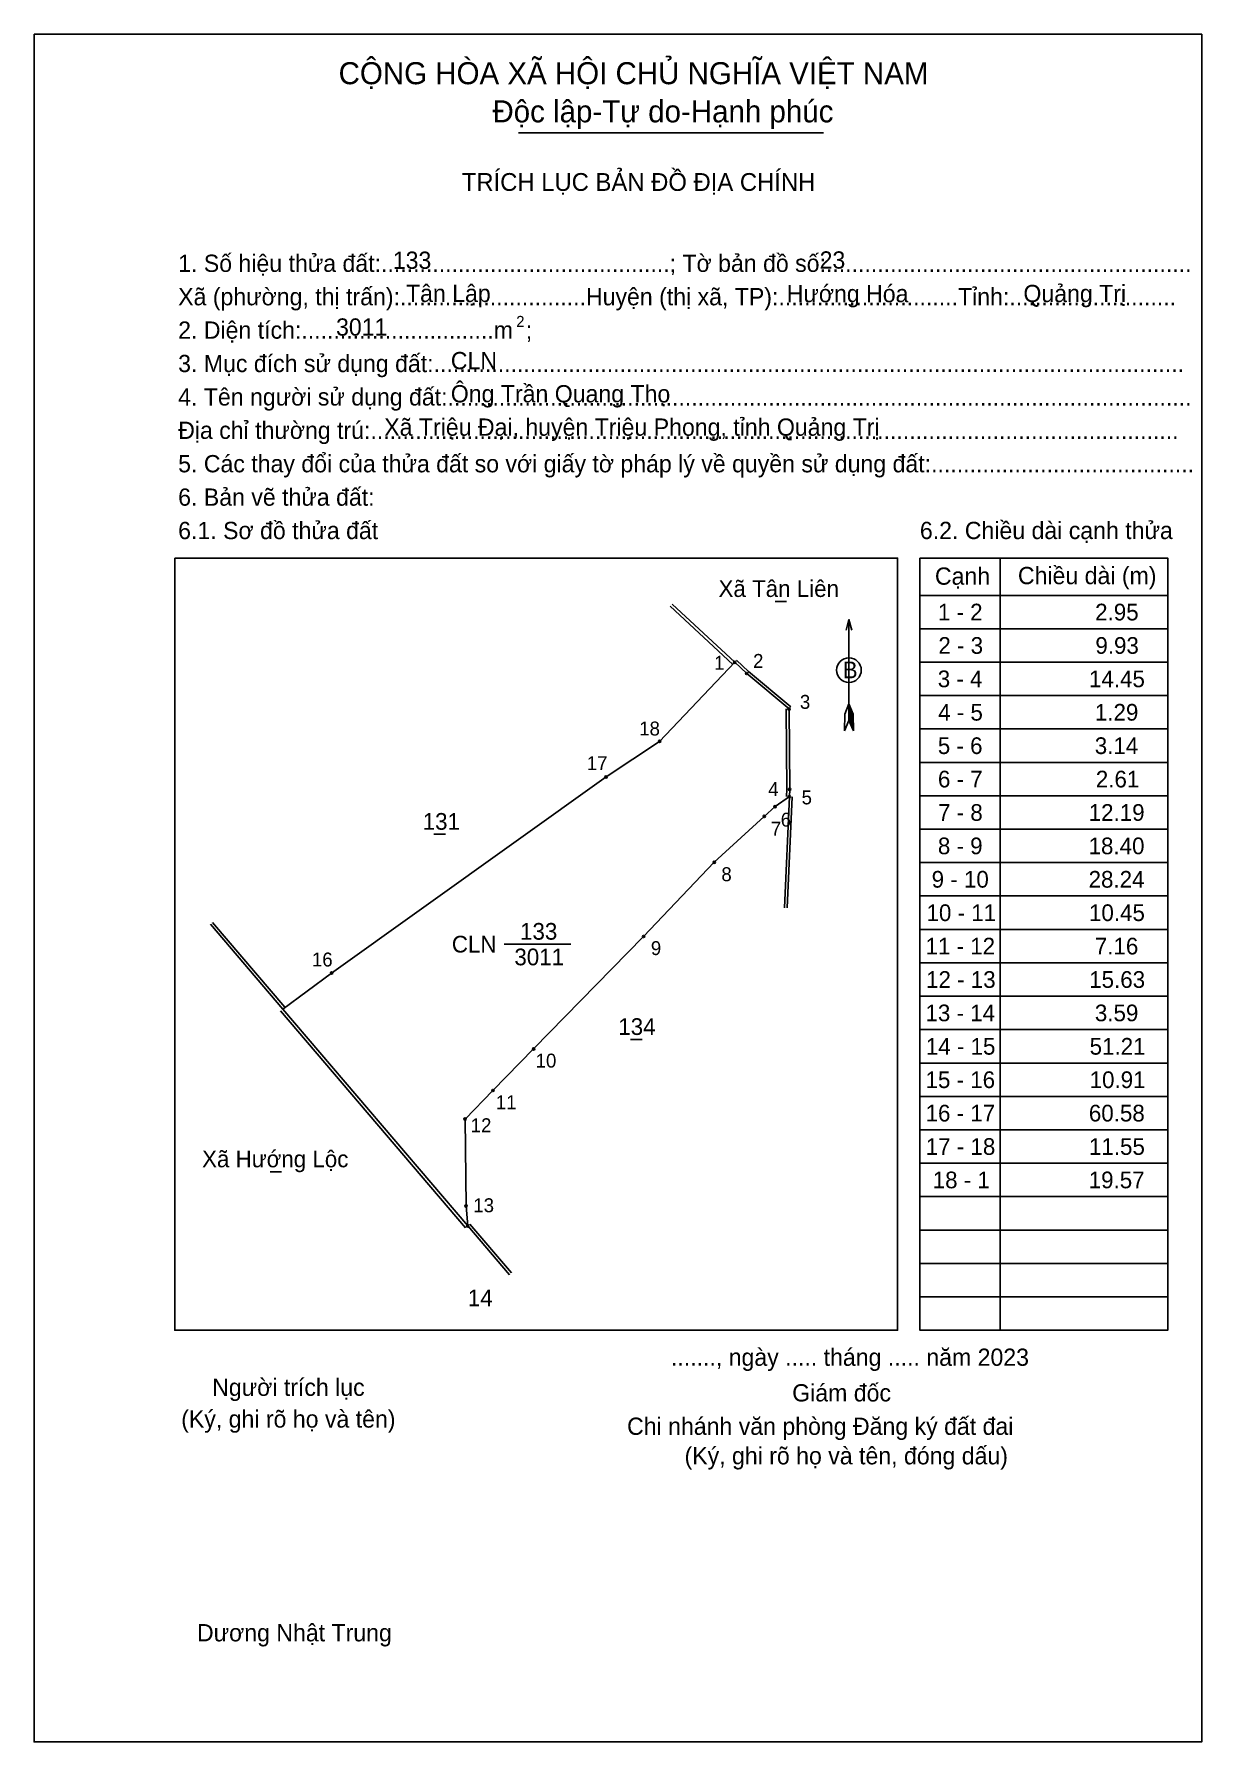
# Model space of a CAD drawing. Extents: x 549285 to 549495, y 1834897 to 1835204.
import ezdxf

# ---------------------------------------------------------------- set-up
doc = ezdxf.new("R2010")
doc.units = 0
for name, color, linetype in [('Level 1', 7, 'Continuous'), ('Level 10', 7, 'Continuous'), ('Level 11', 7, 'Continuous'), ('Level 13', 7, 'Continuous'), ('Level 2', 7, 'Continuous'), ('Level 27', 7, 'Continuous'), ('Level 36', 7, 'Continuous'), ('Level 52', 7, 'Continuous'), ('Level 6', 7, 'Continuous'), ('Level 9', 7, 'Continuous')]:
    doc.layers.add(name, color=color, linetype=linetype)

msp = doc.modelspace()

# ---------------------------------------------------------------- linework, layer by layer
at = {"layer": 'Level 1'}
for p, q in [((549285.19, 1835203.91), (549285.19, 1835203.91)), ((549310.44, 1835109.82), (549310.44, 1835109.82)), ((549458.64, 1835109.82), (549458.64, 1834971.12)), ((549444.24, 1835103.12), (549488.74, 1835103.12)), ((549431.5, 1835098.77), (549431.5, 1835080.62)), ((549444.24, 1835097.12), (549488.74, 1835097.12)), ((549444.24, 1835091.12), (549488.74, 1835091.12)), ((549431.5, 1835083.62), (549430.74, 1835081.77)), ((549431.5, 1835083.62), (549432.27, 1835081.77)), ((549444.24, 1835085.12), (549488.74, 1835085.12)), ((549430.7, 1835078.77), (549430.74, 1835081.77)), ((549431.5, 1835080.62), (549430.7, 1835078.77)), ((549431.5, 1835083.36), (549432.27, 1835081.5)), ((549431.5, 1835083.1), (549432.27, 1835081.24)), ((549431.5, 1835082.84), (549432.28, 1835080.97)), ((549431.5, 1835082.57), (549432.28, 1835080.7)), ((549431.5, 1835082.31), (549432.28, 1835080.43)), ((549431.5, 1835082.05), (549432.28, 1835080.16)), ((549431.5, 1835081.79), (549432.29, 1835079.89)), ((549431.5, 1835081.53), (549432.29, 1835079.62)), ((549431.5, 1835081.27), (549432.29, 1835079.35)), ((549431.5, 1835081.01), (549432.3, 1835079.09)), ((549431.5, 1835080.62), (549432.3, 1835078.77)), ((549432.3, 1835078.77), (549432.27, 1835081.77)), ((549444.24, 1835079.12), (549488.74, 1835079.12)), ((549444.24, 1835073.12), (549488.74, 1835073.12)), ((549444.24, 1835067.12), (549488.74, 1835067.12)), ((549444.24, 1835061.12), (549488.74, 1835061.12)), ((549444.24, 1835055.12), (549488.74, 1835055.12)), ((549444.24, 1835049.12), (549488.74, 1835049.12)), ((549444.24, 1835043.12), (549488.74, 1835043.12)), ((549444.24, 1835037.12), (549488.74, 1835037.12)), ((549444.24, 1835031.12), (549488.74, 1835031.12)), ((549444.24, 1835025.12), (549488.74, 1835025.12)), ((549444.24, 1835019.12), (549488.74, 1835019.12)), ((549444.24, 1835013.12), (549488.74, 1835013.12)), ((549444.24, 1835007.12), (549488.74, 1835007.12)), ((549444.24, 1835001.12), (549488.74, 1835001.12)), ((549444.24, 1834995.12), (549488.74, 1834995.12)), ((549444.24, 1834989.12), (549488.74, 1834989.12)), ((549444.24, 1834983.12), (549488.74, 1834983.12)), ((549444.24, 1834977.12), (549488.74, 1834977.12)), ((549440.24, 1834971.12), (549440.24, 1834971.12)), ((549494.87, 1834897.19), (549494.87, 1834897.19))]:
    msp.add_line(p, q, dxfattribs=at)
for points in [[(549310.44, 1835109.82), (549440.24, 1835109.82), (549440.24, 1834971.12), (549310.44, 1834971.12)], [(549444.24, 1835109.82), (549488.74, 1835109.82), (549488.74, 1834971.12), (549444.24, 1834971.12)]]:
    msp.add_lwpolyline(points, close=True, dxfattribs=at)
msp.add_lwpolyline([(549432.02, 1835096.84), (549431.5, 1835098.77), (549430.98, 1835096.84)], dxfattribs=at)
msp.add_circle((549431.5, 1835089.69), 2.21, dxfattribs=at)
at = {"layer": 'Level 10'}
for p, q in [((549397.51, 1835076.9), (549410.98, 1835091.1)), ((549410.98, 1835091.1), (549413.14, 1835089.09)), ((549411.32, 1835091.46), (549413.48, 1835089.46)), ((549413.14, 1835089.09), (549420.75, 1835082.71)), ((549413.46, 1835089.47), (549421.07, 1835083.09)), ((549420.25, 1835082.71), (549420.36, 1835068.26)), ((549420.75, 1835082.71), (549420.86, 1835068.26)), ((549387.89, 1835070.51), (549397.51, 1835076.9)), ((549338.61, 1835035.28), (549387.89, 1835070.51)), ((549420.36, 1835068.28), (549420.3, 1835066.99)), ((549420.86, 1835068.26), (549420.8, 1835066.97)), ((549418.23, 1835065.17), (549416.3, 1835063.41)), ((549420.8, 1835066.97), (549418.23, 1835065.17)), ((549416.3, 1835063.41), (549407.31, 1835055.17)), ((549407.31, 1835055.17), (549394.62, 1835041.84)), ((549394.62, 1835041.84), (549374.88, 1835021.65)), ((549329.82, 1835028.82), (549338.61, 1835035.28)), ((549362.67, 1834989.53), (549329.44, 1835028.49)), ((549363.05, 1834989.85), (549329.82, 1835028.82)), ((549374.88, 1835021.65), (549367.57, 1835014.18)), ((549367.57, 1835014.18), (549362.57, 1835009.06)), ((549362.57, 1835009.06), (549362.75, 1834993.43)), ((549362.75, 1834993.43), (549363.05, 1834989.85))]:
    msp.add_line(p, q, dxfattribs=at)
at = {"layer": 'Level 11'}
for centre in [(549410.98, 1835091.1), (549413.14, 1835089.09), (549420.75, 1835082.71), (549397.51, 1835076.9), (549387.89, 1835070.51), (549420.86, 1835068.26), (549420.86, 1835068.26), (549418.23, 1835065.17), (549420.8, 1835066.97), (549416.3, 1835063.41), (549407.31, 1835055.17), (549394.62, 1835041.84), (549338.61, 1835035.28), (549374.88, 1835021.65), (549367.57, 1835014.18), (549362.57, 1835009.06), (549362.75, 1834993.43), (549363.05, 1834989.85)]:
    msp.add_circle(centre, 0.2, dxfattribs=at)
at = {"layer": 'Level 13'}
msp.add_line((549372.19, 1835186.18), (549426.93, 1835186.18), dxfattribs=at)
at = {"layer": 'Level 2'}
msp.add_lwpolyline([(549285.19, 1835203.92), (549494.86, 1835203.92), (549494.86, 1834897.19), (549285.19, 1834897.19)], close=True, dxfattribs=at)
at = {"layer": 'Level 27'}
for p, q in [((549410.64, 1835090.73), (549399.41, 1835101.18)), ((549410.98, 1835091.1), (549399.76, 1835101.55)), ((549420.8, 1835066.97), (549419.91, 1835046.99)), ((549421.3, 1835066.95), (549420.41, 1835046.97)), ((549329.82, 1835028.82), (549316.84, 1835044.04)), ((549330.2, 1835029.14), (549317.22, 1835044.36)), ((549363.05, 1834989.85), (549370.52, 1834981.09)), ((549363.43, 1834990.17), (549370.9, 1834981.41))]:
    msp.add_line(p, q, dxfattribs=at)
at = {"layer": 'Level 9'}
for p, q in [((549418.23, 1835102.03), (549420.3, 1835102.03)), ((549356.98, 1835060.22), (549359.05, 1835060.22)), ((549369.58, 1835040.47), (549381.59, 1835040.47)), ((549392.3, 1835023.36), (549394.36, 1835023.36)), ((549327.56, 1834999.59), (549329.63, 1834999.59))]:
    msp.add_line(p, q, dxfattribs=at)

# ---------------------------------------------------------------- texts
at = {"layer": 'Level 1'}
for s, height, p in [('TRÍCH LỤC BẢN ĐỒ ĐỊA CHÍNH', 3.2002, (549361.98, 1835175.77)), ('1. Số hiệu thửa đất:.............................................; Tờ bản đồ số:.........................................................', 3.1, (549311.05, 1835161.22)), ('Xã (phường, thị trấn):.............................Huyện (thị xã, TP):............................Tỉnh:..........................', 3.1, (549311.05, 1835155.22)), ('2. Diện tích:..............................m  ;', 3.1, (549311.05, 1835149.22)), ('2', 2, (549371.75, 1835151.32)), ('3. Mục đích sử dụng đất:.....................................................................................................................', 3.1, (549311.05, 1835143.22)), ('4. Tên người sử dụng đất:....................................................................................................................', 3.1, (549311.05, 1835137.22)), ('Địa chỉ thường trú:..............................................................................................................................', 3.1, (549311.05, 1835131.22)), ('5. Các thay đổi của thửa đất so với giấy tờ pháp lý về quyền sử dụng đất:.........................................', 3.1, (549311.05, 1835125.22)), ('6. Bản vẽ thửa đất:', 3.1, (549311.05, 1835119.22)), ('6.1. Sơ đồ thửa đất', 3.1, (549311.05, 1835113.22)), ('6.2. Chiều dài cạnh thửa', 3.1, (549444.24, 1835113.23)), ('Cạnh', 3.1, (549446.94, 1835105.03)), ('Chiều dài (m)', 3.1, (549461.84, 1835105.13)), ('B', 3, (549430.39, 1835088.23)), ('......., ngày ..... tháng ..... năm 2023', 3.1, (549399.54, 1834964.73)), ('Người trích lục', 3.1, (549317.16, 1834959.33)), ('Giám đốc', 3.1, (549421.31, 1834958.33)), ('(Ký, ghi rõ họ và tên)', 3.1, (549311.6, 1834953.63)), ('Chi nhánh văn phòng Đăng ký đất đai', 3.1, (549391.66, 1834952.33)), ('(Ký, ghi rõ họ và tên, đóng dấu)', 3.1, (549401.98, 1834947.03)), ('Dương Nhật Trung', 3.1, (549314.43, 1834915.24))]:
    msp.add_text(s, height=height, dxfattribs=at).set_placement(p)
at = {"layer": 'Level 13'}
for s, height, p in [('CỘNG HÒA XÃ HỘI CHỦ NGHĨA VIỆT NAM', 3.96, (549339.86, 1835194.93)), ('Độc lập-Tự do-Hạnh phúc', 3.96, (549367.48, 1835188.08)), ('133', 3, (549372.44, 1835041.27)), ('CLN', 3, (549360.19, 1835038.97)), ('3011', 3, (549371.42, 1835036.67))]:
    msp.add_text(s, height=height, dxfattribs=at).set_placement(p)
at = {"layer": 'Level 36'}
for s, p in [('Xã Tân Liên', (549408.08, 1835102.83)), ('131', (549354.96, 1835061.02)), ('134', (549390.08, 1835024.16)), ('Xã Hướng Lộc', (549315.34, 1835000.39))]:
    msp.add_text(s, height=3, dxfattribs=at).set_placement(p)
at = {"layer": 'Level 52'}
for s, p in [('1 - 2', (549447.47, 1835098.62)), ('2.95', (549475.71, 1835098.62)), ('2 - 3', (549447.56, 1835092.62)), ('9.93', (549475.75, 1835092.62)), ('3 - 4', (549447.45, 1835086.62)), ('14.45', (549474.6, 1835086.62)), ('4 - 5', (549447.52, 1835080.62)), ('1.29', (549475.66, 1835080.62)), ('5 - 6', (549447.46, 1835074.62)), ('3.14', (549475.64, 1835074.62)), ('6 - 7', (549447.48, 1835068.62)), ('2.61', (549475.83, 1835068.62)), ('7 - 8', (549447.5, 1835062.62)), ('12.19', (549474.55, 1835062.62)), ('8 - 9', (549447.47, 1835056.62)), ('18.40', (549474.53, 1835056.62)), ('9 - 10', (549446.35, 1835050.62)), ('28.24', (549474.53, 1835050.62)), ('10 - 11', (549445.43, 1835044.62)), ('10.45', (549474.6, 1835044.62)), ('11 - 12', (549445.25, 1835038.62)), ('7.16', (549475.65, 1835038.62)), ('12 - 13', (549445.35, 1835032.62)), ('15.63', (549474.64, 1835032.62)), ('13 - 14', (549445.24, 1835026.62)), ('3.59', (549475.66, 1835026.62)), ('14 - 15', (549445.31, 1835020.62)), ('51.21', (549474.72, 1835020.62)), ('15 - 16', (549445.25, 1835014.62)), ('10.91', (549474.72, 1835014.62)), ('16 - 17', (549445.26, 1835008.62)), ('60.58', (549474.58, 1835008.62)), ('17 - 18', (549445.29, 1835002.62)), ('11.55', (549474.6, 1835002.62)), ('18 - 1', (549446.54, 1834996.62)), ('19.57', (549474.55, 1834996.62))]:
    msp.add_text(s, height=3, dxfattribs=at).set_placement(p)
at = {"layer": 'Level 6'}
for s, p in [('133', (549349.59, 1835161.77)), ('23', (549426.23, 1835161.81)), ('Tân Lập', (549351.96, 1835155.81)), ('Hướng Hóa', (549420.33, 1835155.77)), ('Quảng Trị', (549462.83, 1835155.79)), ('3011', (549339.4, 1835149.77)), ('CLN', (549360.01, 1835143.74)), ('Ông Trần Quang Thọ', (549360.01, 1835137.78)), ('Xã Triệu Đại, huyện Triệu Phong, tỉnh Quảng Trị', (549348.06, 1835131.79))]:
    msp.add_text(s, height=3.1, dxfattribs=at).set_placement(p)
at = {"layer": 'Level 9'}
for s, height, p in [('1', 2.5, (549407.29, 1835089.76)), ('2', 2.5, (549414.28, 1835090.09)), ('3', 2.5, (549422.69, 1835082.74)), ('18', 2.5, (549393.84, 1835077.95)), ('17', 2.5, (549384.42, 1835071.73)), ('4', 2.5, (549417, 1835067.07)), ('5', 2.5, (549423, 1835065.58)), ('7', 2.5, (549417.48, 1835059.95)), ('6', 2.5, (549419.25, 1835061.58)), ('8', 2.5, (549408.59, 1835051.78)), ('9', 2.5, (549395.93, 1835038.51)), ('16', 2.5, (549335.07, 1835036.46)), ('10', 2.5, (549375.24, 1835018.3)), ('11', 2.5, (549368.09, 1835010.83)), ('12', 2.5, (549363.58, 1835006.69)), ('13', 2.5, (549364.05, 1834992.32)), ('14', 3, (549363.06, 1834975.43))]:
    msp.add_text(s, height=height, dxfattribs=at).set_placement(p)

doc.saveas('drawing.dxf')
